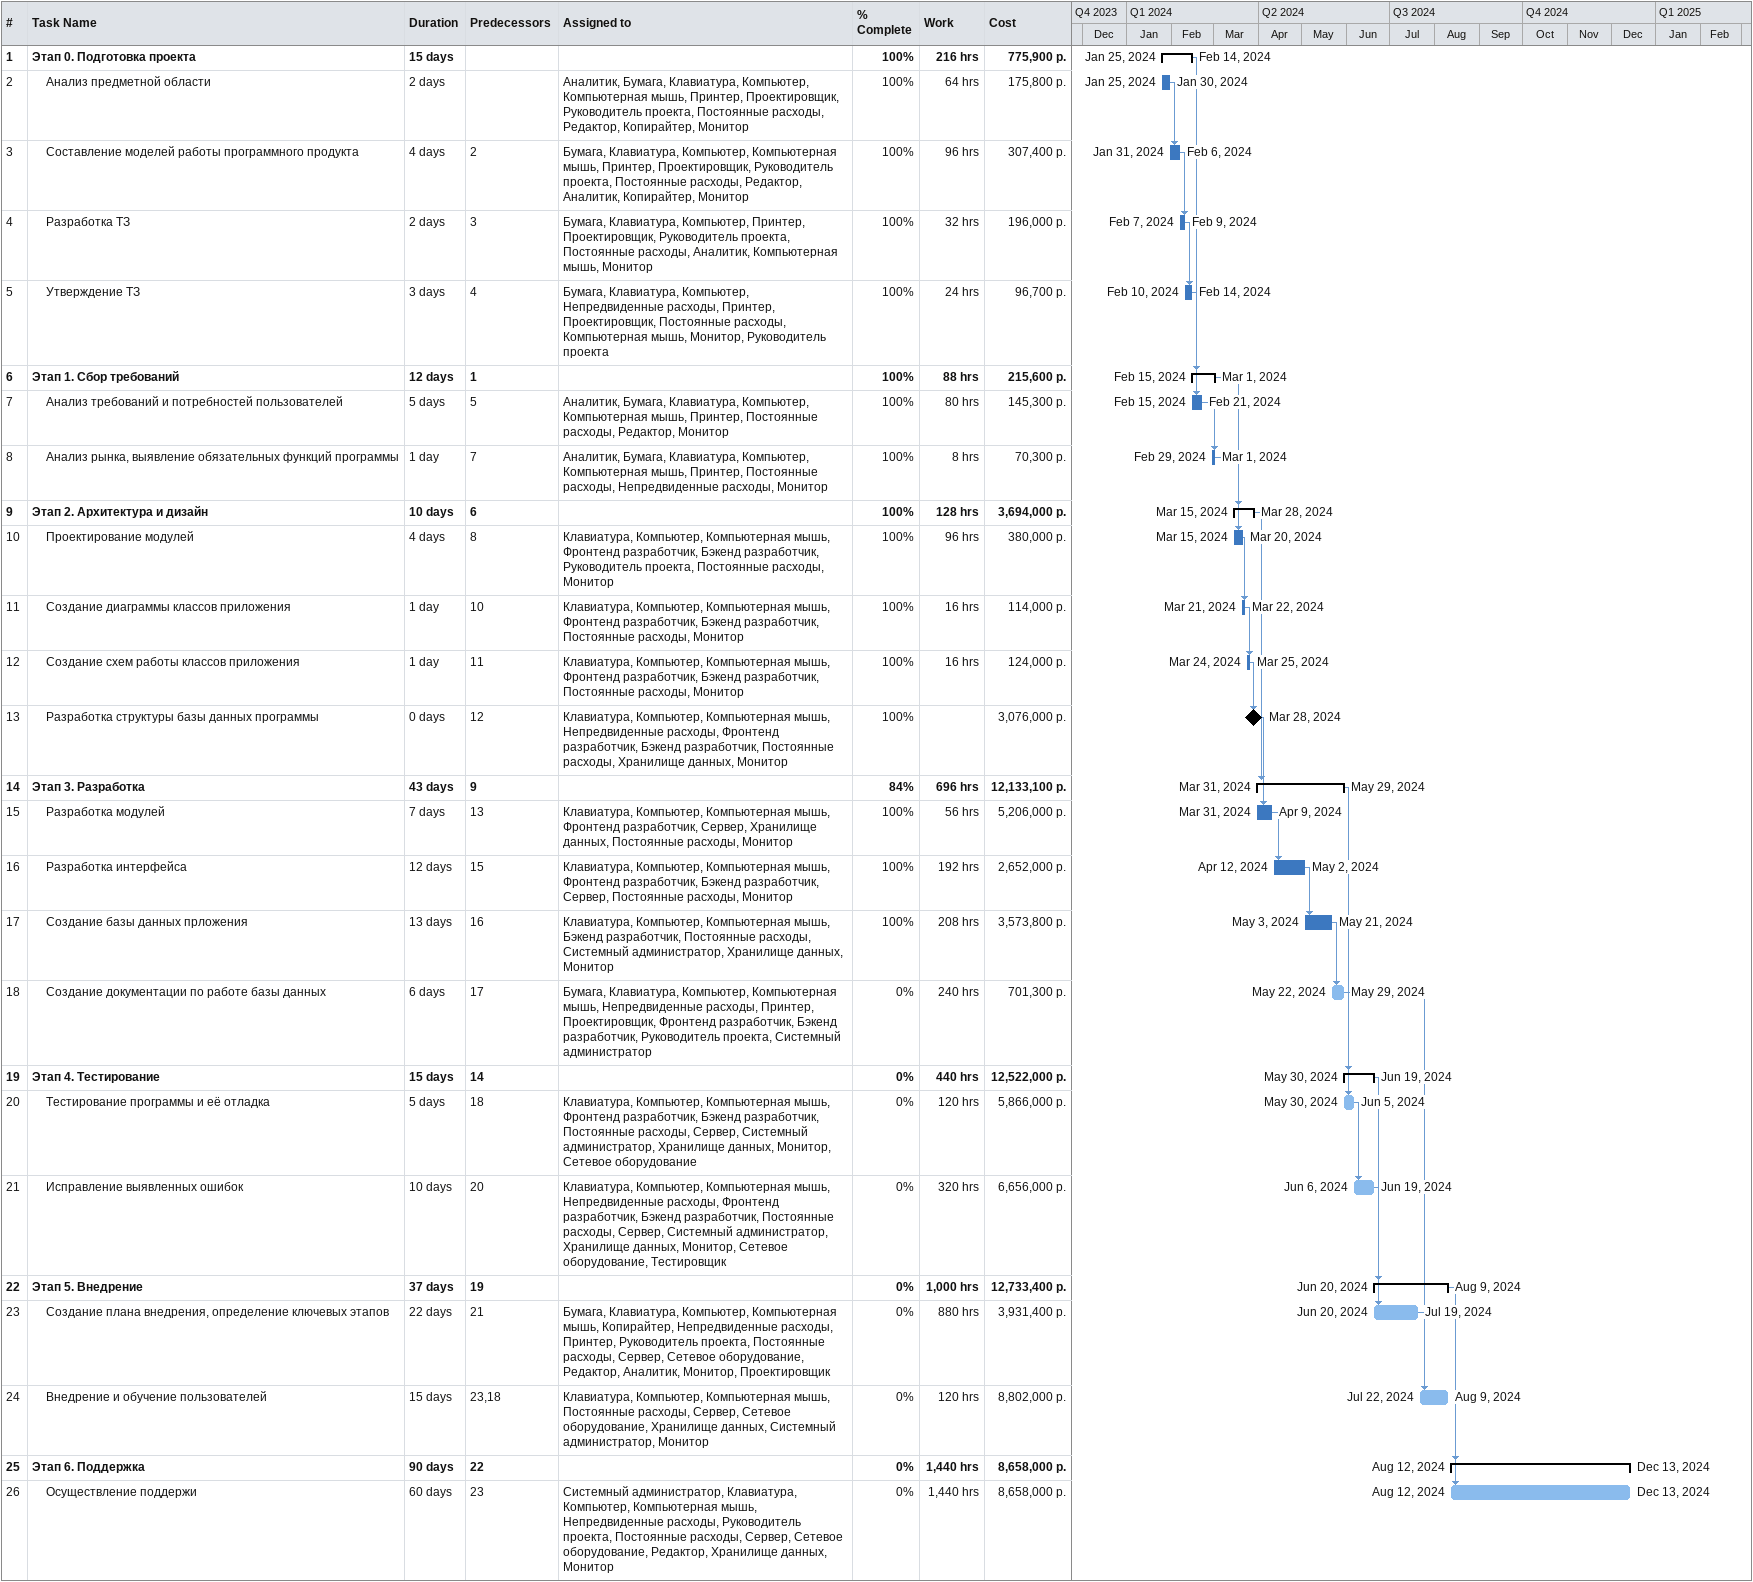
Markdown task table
| ID | Level | Task | Duration | Start | Finish | Predecessors | Resources | % complete | Work (h) | Cost (р.) |
|---|---|---|---|---|---|---|---|---|---|---|
| 1 | 1 | **Этап 0. Подготовка проекта** | 15d | 2024-01-25 | 2024-02-14 |  |  | 100 | 216 | 775900 |
| 2 | 2 | Анализ предметной области | 2d | 2024-01-25 | 2024-01-30 |  | Аналитик, Бумага, Клавиатура, Компьютер, Компьютерная мышь, Принтер, Проектировщик, Руководитель проекта, Постоянные расходы, Редактор, Копирайтер, Монитор | 100 | 64 | 175800 |
| 3 | 2 | Составление моделей работы программного продукта | 4d | 2024-01-31 | 2024-02-06 | 2 | Бумага, Клавиатура, Компьютер, Компьютерная мышь, Принтер, Проектировщик, Руководитель проекта, Постоянные расходы, Редактор, Аналитик, Копирайтер, Монитор | 100 | 96 | 307400 |
| 4 | 2 | Разработка ТЗ | 2d | 2024-02-07 | 2024-02-09 | 3 | Бумага, Клавиатура, Компьютер, Принтер, Проектировщик, Руководитель проекта, Постоянные расходы, Аналитик, Компьютерная мышь, Монитор | 100 | 32 | 196000 |
| 5 | 2 | Утверждение ТЗ | 3d | 2024-02-10 | 2024-02-14 | 4 | Бумага, Клавиатура, Компьютер, Непредвиденные расходы, Принтер, Проектировщик, Постоянные расходы, Компьютерная мышь, Монитор, Руководитель проекта | 100 | 24 | 96700 |
| 6 | 1 | **Этап 1. Сбор требований** | 12d | 2024-02-15 | 2024-03-01 | 1 |  | 100 | 88 | 215600 |
| 7 | 2 | Анализ требований и потребностей пользователей | 5d | 2024-02-15 | 2024-02-21 | 5 | Аналитик, Бумага, Клавиатура, Компьютер, Компьютерная мышь, Принтер, Постоянные расходы, Редактор, Монитор | 100 | 80 | 145300 |
| 8 | 2 | Анализ рынка, выявление обязательных функций программы | 1d | 2024-02-29 | 2024-03-01 | 7 | Аналитик, Бумага, Клавиатура, Компьютер, Компьютерная мышь, Принтер, Постоянные расходы, Непредвиденные расходы, Монитор | 100 | 8 | 70300 |
| 9 | 1 | **Этап 2. Архитектура и дизайн** | 10d | 2024-03-15 | 2024-03-28 | 6 |  | 100 | 128 | 3694000 |
| 10 | 2 | Проектирование модулей | 4d | 2024-03-15 | 2024-03-20 | 8 | Клавиатура, Компьютер, Компьютерная мышь, Фронтенд разработчик, Бэкенд разработчик, Руководитель проекта, Постоянные расходы, Монитор | 100 | 96 | 380000 |
| 11 | 2 | Создание диаграммы классов приложения | 1d | 2024-03-21 | 2024-03-22 | 10 | Клавиатура, Компьютер, Компьютерная мышь, Фронтенд разработчик, Бэкенд разработчик, Постоянные расходы, Монитор | 100 | 16 | 114000 |
| 12 | 2 | Создание схем работы классов приложения | 1d | 2024-03-24 | 2024-03-25 | 11 | Клавиатура, Компьютер, Компьютерная мышь, Фронтенд разработчик, Бэкенд разработчик, Постоянные расходы, Монитор | 100 | 16 | 124000 |
| 13 | 2 | Разработка структуры базы данных программы | 0d | 2024-03-28 | 2024-03-28 | 12 | Клавиатура, Компьютер, Компьютерная мышь, Непредвиденные расходы, Фронтенд разработчик, Бэкенд разработчик, Постоянные расходы, Хранилище данных, Монитор | 100 |  | 3076000 |
| 14 | 1 | **Этап 3. Разработка** | 43d | 2024-03-31 | 2024-05-29 | 9 |  | 84 | 696 | 12133100 |
| 15 | 2 | Разработка модулей | 7d | 2024-03-31 | 2024-04-09 | 13 | Клавиатура, Компьютер, Компьютерная мышь, Фронтенд разработчик, Сервер, Хранилище данных, Постоянные расходы, Монитор | 100 | 56 | 5206000 |
| 16 | 2 | Разработка интерфейса | 12d | 2024-04-12 | 2024-05-02 | 15 | Клавиатура, Компьютер, Компьютерная мышь, Фронтенд разработчик, Бэкенд разработчик, Сервер, Постоянные расходы, Монитор | 100 | 192 | 2652000 |
| 17 | 2 | Создание базы данных прложения | 13d | 2024-05-03 | 2024-05-21 | 16 | Клавиатура, Компьютер, Компьютерная мышь, Бэкенд разработчик, Постоянные расходы, Системный администратор, Хранилище данных, Монитор | 100 | 208 | 3573800 |
| 18 | 2 | Создание документации по работе базы данных | 6d | 2024-05-22 | 2024-05-29 | 17 | Бумага, Клавиатура, Компьютер, Компьютерная мышь, Непредвиденные расходы, Принтер, Проектировщик, Фронтенд разработчик, Бэкенд разработчик, Руководитель проекта, Системный администратор | 0 | 240 | 701300 |
| 19 | 1 | **Этап 4. Тестирование** | 15d | 2024-05-30 | 2024-06-19 | 14 |  | 0 | 440 | 12522000 |
| 20 | 2 | Тестирование программы и её отладка | 5d | 2024-05-30 | 2024-06-05 | 18 | Клавиатура, Компьютер, Компьютерная мышь, Фронтенд разработчик, Бэкенд разработчик, Постоянные расходы, Сервер, Системный администратор, Хранилище данных, Монитор, Сетевое оборудование | 0 | 120 | 5866000 |
| 21 | 2 | Исправление выявленных ошибок | 10d | 2024-06-06 | 2024-06-19 | 20 | Клавиатура, Компьютер, Компьютерная мышь, Непредвиденные расходы, Фронтенд разработчик, Бэкенд разработчик, Постоянные расходы, Сервер, Системный администратор, Хранилище данных, Монитор, Сетевое оборудование, Тестировщик | 0 | 320 | 6656000 |
| 22 | 1 | **Этап 5. Внедрение** | 37d | 2024-06-20 | 2024-08-09 | 19 |  | 0 | 1000 | 12733400 |
| 23 | 2 | Создание плана внедрения, определение ключевых этапов | 22d | 2024-06-20 | 2024-07-19 | 21 | Бумага, Клавиатура, Компьютер, Компьютерная мышь, Копирайтер, Непредвиденные расходы, Принтер, Руководитель проекта, Постоянные расходы, Сервер, Сетевое оборудование, Редактор, Аналитик, Монитор, Проектировщик | 0 | 880 | 3931400 |
| 24 | 2 | Внедрение и обучение пользователей | 15d | 2024-07-22 | 2024-08-09 | 23, 18 | Клавиатура, Компьютер, Компьютерная мышь, Постоянные расходы, Сервер, Сетевое оборудование, Хранилище данных, Системный администратор, Монитор | 0 | 120 | 8802000 |
| 25 | 1 | **Этап 6. Поддержка** | 90d | 2024-08-12 | 2024-12-13 | 22 |  | 0 | 1440 | 8658000 |
| 26 | 2 | Осуществление поддержи | 60d | 2024-08-12 | 2024-12-13 | 23 | Системный администратор, Клавиатура, Компьютер, Компьютерная мышь, Непредвиденные расходы, Руководитель проекта, Постоянные расходы, Сервер, Сетевое оборудование, Редактор, Хранилище данных, Монитор | 0 | 1440 | 8658000 |
